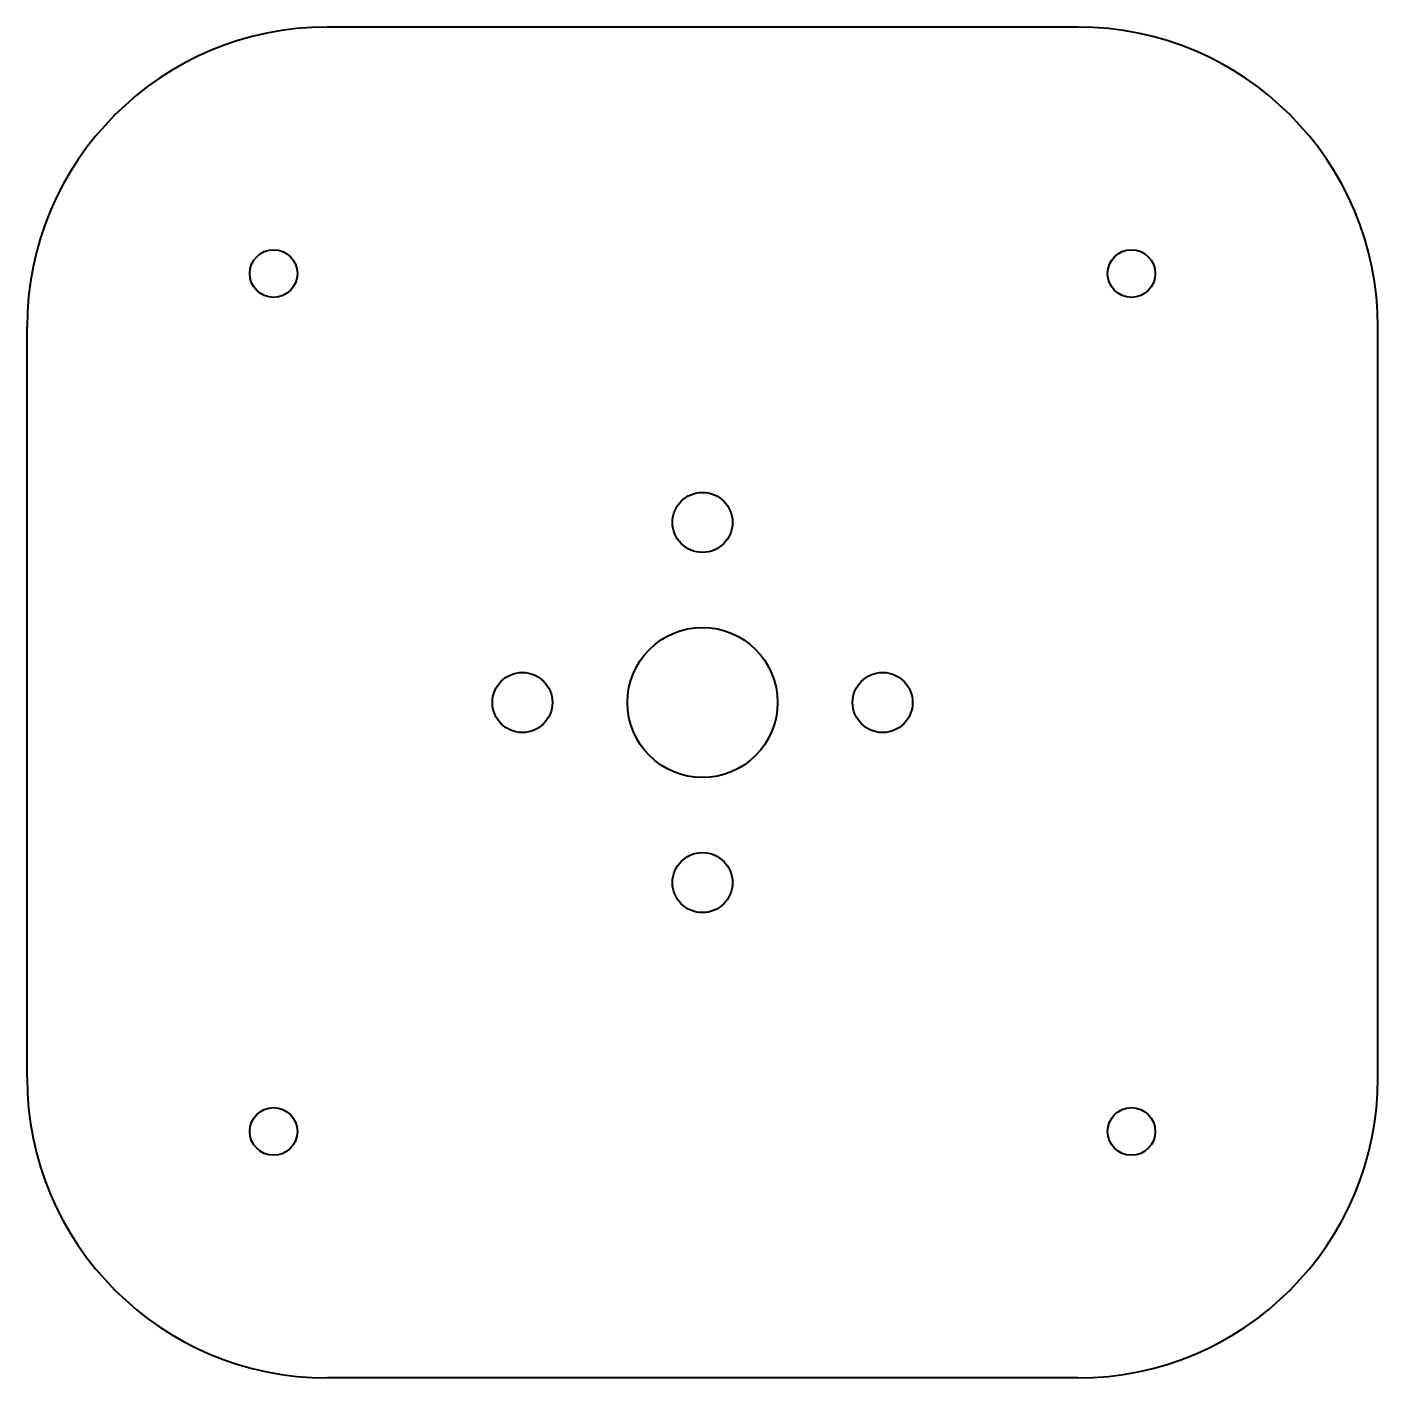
# Model space of a CAD drawing. Header units: inches. Extents: x -45 to 45, y -45 to 45.
import ezdxf

# ---------------------------------------------------------------- set-up
doc = ezdxf.new("R2010")
doc.units = ezdxf.units.IN
doc.header["$MEASUREMENT"] = 0
doc.layers.add('ModelSketch_Visible', color=7, linetype='Continuous', lineweight=40)

msp = doc.modelspace()

# ---------------------------------------------------------------- linework, layer by layer
at = {"layer": 'ModelSketch_Visible'}
for p, q in [((25, 45), (-25, 45)), ((-45, -25), (-45, 25)), ((45, -25), (45, 25)), ((25, -45), (-25, -45))]:
    msp.add_line(p, q, dxfattribs=at)
for centre, radius in [((-28.575, 28.575), 1.587), ((28.575, 28.575), 1.587), ((0, 12), 2), ((0, 0), 5), ((-12, 0), 2), ((12, 0), 2), ((0, -12), 2), ((-28.575, -28.575), 1.587), ((28.575, -28.575), 1.587)]:
    msp.add_circle(centre, radius, dxfattribs=at)
for centre, start, end in [((-25, 25), 90, 180), ((25, 25), 0, 90), ((-25, -25), 180, 270), ((25, -25), 270, 0)]:
    msp.add_arc(centre, 20, start, end, dxfattribs=at)

doc.saveas('drawing.dxf')
